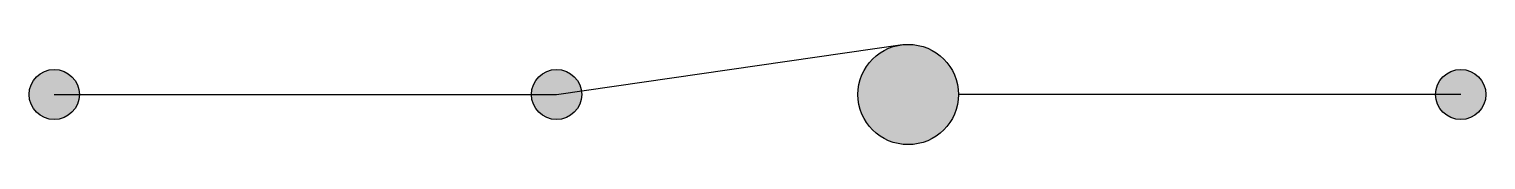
# Model space of a CAD drawing. Header units: millimetres. Extents: x 1681.6 to 1710.6, y 1360.2 to 1362.2.
import ezdxf

# ---------------------------------------------------------------- set-up
doc = ezdxf.new("R2010")
doc.units = ezdxf.units.MM

msp = doc.modelspace()

# ---------------------------------------------------------------- hatches: boundary and pattern name
h = msp.add_hatch(color=0)
h.dxf.hatch_style = 1
h.paths.add_polyline_path([(1692.564, 1361.191, 0.035834), (1692.559, 1361.262), (1692.064, 1361.191), (1691.564, 1361.191, 1)])
h.paths.add_polyline_path([(1691.564, 1361.191), (1692.064, 1361.191), (1692.559, 1361.262, 0.930812)])
h.paths.add_polyline_path([(1682.564, 1361.191, 1), (1681.564, 1361.191, 1)])
h.paths.add_polyline_path([(1700.064, 1361.191, 1), (1698.064, 1361.191, 1)])
h.paths.add_polyline_path([(1709.564, 1361.191, 1), (1710.564, 1361.191, 1)])

# ---------------------------------------------------------------- linework, layer by layer
at = {"color": 0}
for p, q in [((1692.064, 1361.191), (1698.953, 1362.185)), ((1682.064, 1361.191), (1692.064, 1361.191)), ((1710.064, 1361.191), (1700.064, 1361.191))]:
    msp.add_line(p, q, dxfattribs=at)
for centre, radius in [((1699.064, 1361.191), 1), ((1682.064, 1361.191), 0.5), ((1692.064, 1361.191), 0.5), ((1710.064, 1361.191), 0.5)]:
    msp.add_circle(centre, radius, dxfattribs=at)

doc.saveas('drawing.dxf')
